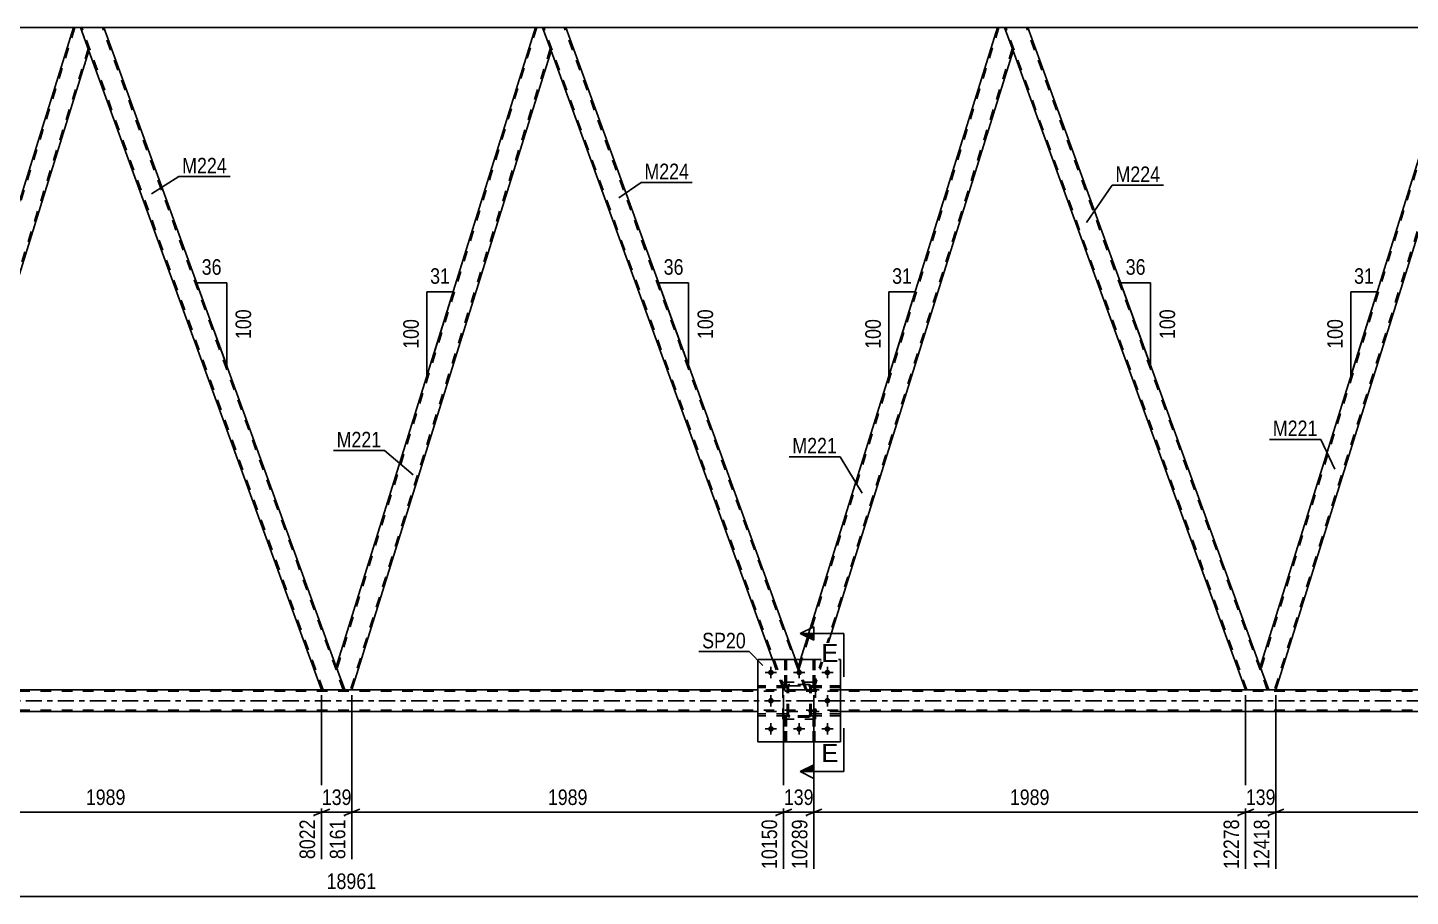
# Model space of a CAD drawing. Header units: millimetres. Extents: x 0 to 841, y 0 to 594.
# Drawn here: x 364.4 to 619.2, y 279.3 to 439.4 of the extents above; entities that cross this region are included whole.
import ezdxf

# ---------------------------------------------------------------- set-up
doc = ezdxf.new("R2010")
doc.units = ezdxf.units.MM
doc.linetypes.add('DXK_LINE_DOT2', pattern=[3.9198, 1.9599, -1.9599])
doc.linetypes.add('DXK_LINE_DOT3', pattern=[5.9187, 2.979, -0.9799, 0.9799, -0.9799])
doc.styles.add('Arial', font='ARIAL.TTF', dxfattribs={"height": 0.2})
doc.styles.add('Arial Narrow', font='ARIALN.TTF', dxfattribs={"height": 0.2})

# ---------------------------------------------------------------- blocks, each defined once
blk = doc.blocks.new('Part-122573939-3274 - 3261')
at = {"color": 7, "linetype": 'DXK_LINE_DOT2'}
for p, q in [((504.27, 312.62), (503.95, 312.62)), ((503.95, 312.62), (503.95, 307.79)), ((503.95, 312.02), (504.27, 312.02)), ((504.27, 307.79), (504.27, 312.62)), ((503.95, 307.79), (504.27, 307.79))]:
    blk.add_line(p, q, dxfattribs=at)
blk = doc.blocks.new('Part-122573939-3340 - 3261')
at = {"color": 7, "linetype": 'DXK_LINE_DOT2'}
for p, q in [((504.39, 317.91), (504.43, 318.09)), ((504.43, 318.09), (504.39, 317.91)), ((504.39, 312.87), (504.39, 317.91)), ((504.63, 317.91), (504.65, 318)), ((504.63, 312.87), (504.63, 317.91)), ((504.65, 318), (504.7, 318.08)), ((504.69, 318.35), (504.87, 318.39)), ((504.87, 318.39), (504.69, 318.35)), ((504.7, 318.08), (504.78, 318.13)), ((504.78, 318.13), (504.87, 318.15)), ((508.31, 318.39), (504.87, 318.39)), ((504.87, 318.15), (508.31, 318.15)), ((508.31, 318.39), (508.5, 318.35)), ((508.5, 318.35), (508.31, 318.39)), ((508.31, 318.15), (508.4, 318.13)), ((508.4, 318.13), (508.48, 318.08)), ((508.48, 318.08), (508.53, 318)), ((508.53, 318), (508.55, 317.91)), ((508.55, 312.87), (508.55, 317.91)), ((508.76, 318.09), (508.79, 317.91)), ((508.79, 317.91), (508.76, 318.09)), ((508.79, 312.87), (508.79, 317.91)), ((504.43, 312.68), (504.39, 312.87)), ((504.39, 312.87), (504.43, 312.68)), ((504.65, 312.78), (504.63, 312.87)), ((504.7, 312.7), (504.65, 312.78)), ((504.87, 312.39), (504.69, 312.43)), ((504.69, 312.43), (504.87, 312.39)), ((504.78, 312.65), (504.7, 312.7)), ((504.87, 312.63), (504.78, 312.65)), ((508.31, 312.63), (504.87, 312.63)), ((508.31, 312.39), (504.87, 312.39)), ((508.4, 312.65), (508.31, 312.63)), ((508.5, 312.43), (508.31, 312.39)), ((508.31, 312.39), (508.5, 312.43)), ((508.48, 312.7), (508.4, 312.65)), ((508.53, 312.78), (508.48, 312.7)), ((508.55, 312.87), (508.53, 312.78)), ((508.79, 312.87), (508.76, 312.68)), ((508.76, 312.68), (508.79, 312.87))]:
    blk.add_line(p, q, dxfattribs=at)
at = {"color": 7, "linetype": 'DXK_LINE_DOT3'}
blk.add_line((506.59, 315.39), (506.59, 315.39), dxfattribs=at)
at = {"color": 7, "linetype": 'DXK_LINE_DOT2'}
for centre, start, end in [((504.87, 317.91), 112.5, 157.5), ((504.87, 317.91), 112.5, 157.5), ((508.31, 317.91), 22.5, 67.5), ((508.31, 317.91), 22.5, 67.5), ((504.87, 312.87), 202.5, 247.5), ((504.87, 312.87), 202.5, 247.5), ((508.31, 312.87), 292.5, 337.5), ((508.31, 312.87), 292.5, 337.5)]:
    blk.add_arc(centre, 0.48, start, end, dxfattribs=at)
blk = doc.blocks.new('Part-122573939-3406 - 3261')
at = {"color": 7, "linetype": 'DXK_LINE_DOT2'}
for p, q in [((503.95, 318.14), (503.95, 322.99)), ((503.95, 322.99), (504.27, 322.99)), ((504.27, 322.99), (504.27, 318.14)), ((503.95, 318.74), (504.27, 318.74)), ((504.27, 318.14), (503.95, 318.14))]:
    blk.add_line(p, q, dxfattribs=at)
blk = doc.blocks.new('Part-122573939-3285 - 3261')
at = {"color": 7, "linetype": 'DXK_LINE_DOT2'}
for p, q in [((509.15, 322.99), (509.15, 318.14)), ((509.47, 322.99), (509.15, 322.99)), ((509.47, 318.14), (509.47, 322.99)), ((509.15, 318.74), (509.47, 318.74)), ((509.15, 318.14), (509.47, 318.14))]:
    blk.add_line(p, q, dxfattribs=at)
blk = doc.blocks.new('Part-122573939-3288 - 3261')
at = {"color": 7, "linetype": 'DXK_LINE_DOT2'}
for p, q in [((508.79, 317.83), (508.79, 318.15)), ((508.79, 318.15), (514.19, 318.15)), ((514.19, 317.83), (508.79, 317.83)), ((509.39, 317.83), (509.39, 318.15)), ((514.19, 318.15), (514.19, 317.83))]:
    blk.add_line(p, q, dxfattribs=at)
blk = doc.blocks.new('Part-122573939-3346 - 3261')
at = {"color": 7, "linetype": 'DXK_LINE_DOT2'}
for p, q in [((503.95, 307.79), (503.95, 312.62)), ((503.95, 312.62), (504.27, 312.62)), ((503.95, 312.02), (504.27, 312.02)), ((504.27, 312.62), (504.27, 307.79)), ((504.27, 307.79), (503.95, 307.79))]:
    blk.add_line(p, q, dxfattribs=at)
blk = doc.blocks.new('Part-122573939-3289 - 3261')
at = {"color": 7, "linetype": 'DXK_LINE_DOT2'}
for p, q in [((509.59, 318.79), (503.59, 318.79)), ((503.59, 311.99), (503.59, 318.79)), ((509.59, 311.99), (509.59, 318.79)), ((509.59, 311.99), (503.59, 311.99))]:
    blk.add_line(p, q, dxfattribs=at)
blk = doc.blocks.new('Part-122573939-3375 - 3261')
at = {"color": 7, "linetype": 'DXK_LINE_DOT2'}
for p, q in [((509.15, 307.79), (509.15, 312.62)), ((509.15, 312.62), (509.47, 312.62)), ((509.15, 312.02), (509.47, 312.02)), ((509.47, 312.62), (509.47, 307.79)), ((509.47, 307.79), (509.15, 307.79))]:
    blk.add_line(p, q, dxfattribs=at)
blk = doc.blocks.new('Part-122573939-3296 - 3261')
at = {"color": 7, "linetype": 'DXK_LINE_DOT2'}
for p, q in [((504.39, 318.15), (498.99, 318.15)), ((498.99, 317.83), (498.99, 318.15)), ((504.39, 317.83), (498.99, 317.83)), ((503.79, 317.83), (503.79, 318.15)), ((504.39, 318.15), (504.39, 317.83))]:
    blk.add_line(p, q, dxfattribs=at)
blk = doc.blocks.new('Part-122573939-3297 - 3261')
at = {"color": 7, "linetype": 'DXK_LINE_DOT2'}
for p, q in [((508.79, 312.63), (508.79, 312.95)), ((508.79, 312.95), (514.19, 312.95)), ((514.19, 312.63), (508.79, 312.63)), ((509.39, 312.63), (509.39, 312.95)), ((514.19, 312.95), (514.19, 312.63))]:
    blk.add_line(p, q, dxfattribs=at)
blk = doc.blocks.new('Part-122573939-3354 - 3261')
at = {"color": 7, "linetype": 'DXK_LINE_DOT2'}
for p, q in [((503.95, 322.99), (503.95, 318.14)), ((504.27, 322.99), (503.95, 322.99)), ((504.27, 318.14), (504.27, 322.99)), ((503.95, 318.74), (504.27, 318.74)), ((503.95, 318.14), (504.27, 318.14))]:
    blk.add_line(p, q, dxfattribs=at)
blk = doc.blocks.new('Part-122573939-3298 - 3261')
at = {"color": 7, "linetype": 'DXK_LINE_DOT2'}
for p, q in [((504.39, 317.91), (504.43, 318.09)), ((504.43, 318.09), (504.39, 317.91)), ((504.39, 312.87), (504.39, 317.91)), ((504.63, 317.91), (504.65, 318)), ((504.63, 312.87), (504.63, 317.91)), ((504.65, 318), (504.7, 318.08)), ((504.69, 318.35), (504.87, 318.39)), ((504.87, 318.39), (504.69, 318.35)), ((504.7, 318.08), (504.78, 318.13)), ((504.78, 318.13), (504.87, 318.15)), ((508.31, 318.39), (504.87, 318.39)), ((504.87, 318.15), (508.31, 318.15)), ((508.31, 318.39), (508.5, 318.35)), ((508.5, 318.35), (508.31, 318.39)), ((508.31, 318.15), (508.4, 318.13)), ((508.4, 318.13), (508.48, 318.08)), ((508.48, 318.08), (508.53, 318)), ((508.53, 318), (508.55, 317.91)), ((508.55, 312.87), (508.55, 317.91)), ((508.76, 318.09), (508.79, 317.91)), ((508.79, 317.91), (508.76, 318.09)), ((508.79, 312.87), (508.79, 317.91)), ((504.43, 312.69), (504.39, 312.87)), ((504.39, 312.87), (504.43, 312.69)), ((504.65, 312.78), (504.63, 312.87)), ((504.7, 312.7), (504.65, 312.78)), ((504.87, 312.39), (504.69, 312.43)), ((504.69, 312.43), (504.87, 312.39)), ((504.78, 312.65), (504.7, 312.7)), ((504.87, 312.63), (504.78, 312.65)), ((508.31, 312.63), (504.87, 312.63)), ((508.31, 312.39), (504.87, 312.39)), ((508.4, 312.65), (508.31, 312.63)), ((508.5, 312.43), (508.31, 312.39)), ((508.31, 312.39), (508.5, 312.43)), ((508.48, 312.7), (508.4, 312.65)), ((508.53, 312.78), (508.48, 312.7)), ((508.55, 312.87), (508.53, 312.78)), ((508.79, 312.87), (508.76, 312.69)), ((508.76, 312.69), (508.79, 312.87))]:
    blk.add_line(p, q, dxfattribs=at)
at = {"color": 7, "linetype": 'DXK_LINE_DOT3'}
blk.add_line((506.59, 315.39), (506.59, 315.39), dxfattribs=at)
at = {"color": 7, "linetype": 'DXK_LINE_DOT2'}
for centre, start, end in [((504.87, 317.91), 112.5, 157.5), ((504.87, 317.91), 112.5, 157.5), ((508.31, 317.91), 22.5, 67.5), ((508.31, 317.91), 22.5, 67.5), ((504.87, 312.87), 202.5, 247.5), ((504.87, 312.87), 202.5, 247.5), ((508.31, 312.87), 292.5, 337.5), ((508.31, 312.87), 292.5, 337.5)]:
    blk.add_arc(centre, 0.48, start, end, dxfattribs=at)
blk = doc.blocks.new('Part-122573939-3426 - 3261')
at = {"color": 2, "linetype": 'Continuous'}
for p, q in [((548.71, 439.39), (544.45, 439.39)), ((591.57, 321.64), (548.71, 439.39)), ((588.86, 317.39), (546, 435.14)), ((592.8, 317.39), (588.86, 317.39)), ((593.08, 317.39), (592.8, 317.39)), ((593.08, 317.39), (593.11, 317.39))]:
    blk.add_line(p, q, dxfattribs=at)
at = {"color": 7, "linetype": 'DXK_LINE_DOT2'}
for p, q in [((546, 435.14), (544.45, 439.39)), ((589.11, 317.39), (544.71, 439.39)), ((592.86, 317.39), (548.46, 439.39)), ((593.11, 317.39), (591.57, 321.64)), ((592.8, 317.39), (592.97, 317.39)), ((593.11, 317.39), (593.11, 317.39))]:
    blk.add_line(p, q, dxfattribs=at)
blk = doc.blocks.new('Part-122573939-3305 - 3261')
at = {"color": 7, "linetype": 'DXK_LINE_DOT2'}
for p, q in [((509.47, 312.62), (509.15, 312.62)), ((509.15, 312.62), (509.15, 307.79)), ((509.15, 312.02), (509.47, 312.02)), ((509.47, 307.79), (509.47, 312.62)), ((509.15, 307.79), (509.47, 307.79))]:
    blk.add_line(p, q, dxfattribs=at)
blk = doc.blocks.new('Bolt-122573939-3309 - 3261')
at = {"linetype": 'Continuous'}
for points in [[(501.91, 320.59, -1), (500.87, 320.59, -1)], [(507.11, 320.59, -1), (506.07, 320.59, -1)], [(512.31, 320.59, -1), (511.27, 320.59, -1)], [(501.91, 315.39, -1), (500.87, 315.39, -1)], [(512.31, 315.39, -1), (511.27, 315.39, -1)], [(501.91, 310.19, -1), (500.87, 310.19, -1)], [(507.11, 310.19, -1), (506.07, 310.19, -1)], [(512.31, 310.19, -1), (511.27, 310.19, -1)]]:
    blk.add_hatch(color=1, dxfattribs=at).paths.add_polyline_path(points)
at = {"color": 1, "linetype": 'Continuous'}
for p, q in [((501.39, 321.63), (501.39, 319.55)), ((506.59, 321.63), (506.59, 319.55)), ((511.79, 321.63), (511.79, 319.55)), ((502.43, 320.59), (500.35, 320.59)), ((507.63, 320.59), (505.55, 320.59)), ((512.83, 320.59), (510.75, 320.59)), ((501.39, 316.43), (501.39, 314.35)), ((511.79, 316.43), (511.79, 314.35)), ((502.43, 315.39), (500.35, 315.39)), ((512.83, 315.39), (510.75, 315.39)), ((501.39, 311.23), (501.39, 309.15)), ((506.59, 311.23), (506.59, 309.15)), ((511.79, 311.23), (511.79, 309.15)), ((502.43, 310.19), (500.35, 310.19)), ((507.63, 310.19), (505.55, 310.19)), ((512.83, 310.19), (510.75, 310.19))]:
    blk.add_line(p, q, dxfattribs=at)
blk = doc.blocks.new('Part-122573939-3391 - 3261')
at = {"color": 2, "linetype": 'Continuous'}
for p, q in [((372.87, 439.39), (293.31, 439.39)), ((458, 439.39), (378.44, 439.39)), ((543.14, 439.39), (463.58, 439.39)), ((628.27, 439.39), (548.71, 439.39))]:
    blk.add_line(p, q, dxfattribs=at)
at = {"color": 7, "linetype": 'DXK_LINE_DOT2'}
for p, q in [((378.44, 439.39), (372.87, 439.39)), ((463.58, 439.39), (458, 439.39)), ((548.71, 439.39), (543.14, 439.39))]:
    blk.add_line(p, q, dxfattribs=at)
blk = doc.blocks.new('Part-122573939-3312 - 3261')
at = {"color": 7, "linetype": 'DXK_LINE_DOT2'}
for p, q in [((509.15, 318.14), (509.15, 322.99)), ((509.15, 322.99), (509.47, 322.99)), ((509.47, 322.99), (509.47, 318.14)), ((509.15, 318.74), (509.47, 318.74)), ((509.47, 318.14), (509.15, 318.14))]:
    blk.add_line(p, q, dxfattribs=at)
blk = doc.blocks.new('Part-122573939-3446 - 3261')
at = {"color": 7, "linetype": 'DXK_LINE_DOT2'}
for p, q in [((514.19, 318.15), (508.79, 318.15)), ((508.79, 318.15), (508.79, 317.83)), ((508.79, 317.83), (514.19, 317.83)), ((509.39, 317.83), (509.39, 318.15)), ((514.19, 317.83), (514.19, 318.15))]:
    blk.add_line(p, q, dxfattribs=at)
blk = doc.blocks.new('Part-122573939-3339 - 3261')
at = {"color": 7, "linetype": 'DXK_LINE_DOT2'}
for p, q in [((509.59, 318.79), (503.59, 318.79)), ((503.59, 311.99), (503.59, 318.79)), ((509.59, 311.99), (509.59, 318.79)), ((509.59, 311.99), (503.59, 311.99))]:
    blk.add_line(p, q, dxfattribs=at)
blk = doc.blocks.new('Bolt-122573939-3350 - 3261')
at = {"color": 1, "linetype": 'Continuous'}
for p, q in [((501.39, 321.63), (501.39, 320.94)), ((506.59, 321.63), (506.59, 320.94)), ((511.79, 321.63), (511.79, 320.94)), ((500.35, 320.59), (501.05, 320.59)), ((501.39, 319.55), (501.39, 320.24)), ((502.43, 320.59), (501.74, 320.59)), ((505.55, 320.59), (506.25, 320.59)), ((506.59, 319.55), (506.59, 320.24)), ((507.63, 320.59), (506.94, 320.59)), ((510.75, 320.59), (511.45, 320.59)), ((511.79, 319.55), (511.79, 320.24)), ((512.83, 320.59), (512.14, 320.59)), ((501.39, 316.43), (501.39, 315.74)), ((511.79, 316.43), (511.79, 315.74)), ((500.35, 315.39), (501.05, 315.39)), ((501.39, 314.35), (501.39, 315.04)), ((502.43, 315.39), (501.74, 315.39)), ((510.75, 315.39), (511.45, 315.39)), ((511.79, 314.35), (511.79, 315.04)), ((512.83, 315.39), (512.14, 315.39)), ((501.39, 311.23), (501.39, 310.54)), ((506.59, 311.23), (506.59, 310.54)), ((511.79, 311.23), (511.79, 310.54)), ((500.35, 310.19), (501.05, 310.19)), ((501.39, 309.15), (501.39, 309.84)), ((502.43, 310.19), (501.74, 310.19)), ((505.55, 310.19), (506.25, 310.19)), ((506.59, 309.15), (506.59, 309.84)), ((507.63, 310.19), (506.94, 310.19)), ((510.75, 310.19), (511.45, 310.19)), ((511.79, 309.15), (511.79, 309.84)), ((512.83, 310.19), (512.14, 310.19))]:
    blk.add_line(p, q, dxfattribs=at)
blk = doc.blocks.new('Part-122573939-3355 - 3261')
at = {"color": 7, "linetype": 'DXK_LINE_DOT2'}
for p, q in [((504.39, 312.95), (498.99, 312.95)), ((498.99, 312.63), (498.99, 312.95)), ((504.39, 312.63), (498.99, 312.63)), ((503.79, 312.63), (503.79, 312.95)), ((504.39, 312.95), (504.39, 312.63))]:
    blk.add_line(p, q, dxfattribs=at)
blk = doc.blocks.new('Part-122573939-3411 - 3261')
at = {"color": 2, "linetype": 'Continuous'}
for p, q in [((514.19, 322.99), (498.99, 322.99)), ((498.99, 322.99), (498.99, 307.79)), ((514.19, 322.99), (514.19, 307.79)), ((514.19, 307.79), (498.99, 307.79))]:
    blk.add_line(p, q, dxfattribs=at)
blk = doc.blocks.new('Part-122573939-3416 - 3261')
at = {"color": 7, "linetype": 'DXK_LINE_DOT2'}
for p, q in [((780.32, 317.15), (97.72, 317.15)), ((424.16, 317.39), (418.59, 317.39)), ((514.19, 317.39), (498.99, 317.39)), ((594.43, 317.39), (588.86, 317.39)), ((780.32, 313.63), (97.72, 313.63)), ((514.19, 313.39), (498.99, 313.39))]:
    blk.add_line(p, q, dxfattribs=at)
at = {"color": 2, "linetype": 'Continuous'}
for p, q in [((418.59, 317.39), (339.03, 317.39)), ((498.99, 317.39), (424.16, 317.39)), ((588.86, 317.39), (514.19, 317.39)), ((669.26, 317.39), (594.43, 317.39)), ((498.99, 313.39), (258.79, 313.39)), ((669.26, 313.39), (514.19, 313.39))]:
    blk.add_line(p, q, dxfattribs=at)
at = {"color": 7, "linetype": 'DXK_LINE_DOT3'}
blk.add_line((97.72, 315.39), (780.32, 315.39), dxfattribs=at)
blk = doc.blocks.new('Part-122573939-3431 - 3261')
at = {"color": 7, "linetype": 'DXK_LINE_DOT2'}
for p, q in [((543.39, 439.39), (506.57, 321.27)), ((545.87, 435.51), (509.05, 317.39)), ((506.85, 322.99), (506.43, 321.64)), ((507.98, 317.39), (506.43, 321.64)), ((511.04, 322.99), (509.3, 317.39)), ((509.3, 317.39), (507.98, 317.39))]:
    blk.add_line(p, q, dxfattribs=at)
at = {"color": 2, "linetype": 'Continuous'}
for p, q in [((543.14, 439.39), (506.85, 322.99)), ((544.45, 439.39), (543.14, 439.39)), ((546, 435.14), (544.45, 439.39)), ((546, 435.14), (511.04, 322.99))]:
    blk.add_line(p, q, dxfattribs=at)
blk = doc.blocks.new('Part-122573939-3440 - 3261')
at = {"color": 7, "linetype": 'DXK_LINE_DOT2'}
for p, q in [((504.39, 318.15), (498.99, 318.15)), ((498.99, 318.15), (498.99, 317.83)), ((504.39, 317.83), (498.99, 317.83)), ((503.79, 317.83), (503.79, 318.15)), ((504.39, 317.83), (504.39, 318.15))]:
    blk.add_line(p, q, dxfattribs=at)
blk = doc.blocks.new('Part-122573939-3443 - 3261')
at = {"color": 7, "linetype": 'DXK_LINE_DOT2'}
for p, q in [((514.19, 312.95), (508.79, 312.95)), ((508.79, 312.95), (508.79, 312.63)), ((508.79, 312.63), (514.19, 312.63)), ((509.39, 312.63), (509.39, 312.95)), ((514.19, 312.63), (514.19, 312.95))]:
    blk.add_line(p, q, dxfattribs=at)
blk = doc.blocks.new('Part-122573939-3478 - 3261')
at = {"color": 7, "linetype": 'DXK_LINE_DOT2'}
for p, q in [((498.99, 322.99), (514.19, 322.99)), ((498.99, 322.99), (498.99, 307.79)), ((514.19, 322.99), (514.19, 307.79)), ((498.99, 307.79), (514.19, 307.79))]:
    blk.add_line(p, q, dxfattribs=at)
blk = doc.blocks.new('Part-122573939-3490 - 3261')
at = {"color": 7, "linetype": 'DXK_LINE_DOT2'}
for p, q in [((504.39, 312.95), (498.99, 312.95)), ((498.99, 312.95), (498.99, 312.63)), ((504.39, 312.63), (498.99, 312.63)), ((503.79, 312.63), (503.79, 312.95)), ((504.39, 312.63), (504.39, 312.95))]:
    blk.add_line(p, q, dxfattribs=at)
blk = doc.blocks.new('Part-122573939-3522 - 3261')
at = {"color": 2, "linetype": 'Continuous'}
for p, q in [((458, 439.39), (421.3, 321.64)), ((459.32, 439.39), (458, 439.39)), ((460.87, 435.14), (459.32, 439.39)), ((460.87, 435.14), (424.16, 317.39)), ((422.85, 317.39), (421.3, 321.64)), ((422.85, 317.39), (424.16, 317.39))]:
    blk.add_line(p, q, dxfattribs=at)
at = {"color": 7, "linetype": 'DXK_LINE_DOT2'}
for p, q in [((458.25, 439.39), (421.43, 321.27)), ((460.73, 435.51), (423.91, 317.39)), ((423.89, 317.39), (423.85, 317.39)), ((423.85, 317.39), (423.89, 317.39)), ((423.89, 317.39), (423.91, 317.39)), ((423.91, 317.39), (423.89, 317.39))]:
    blk.add_line(p, q, dxfattribs=at)
blk = doc.blocks.new('Part-122573939-3527 - 3261')
at = {"color": 2, "linetype": 'Continuous'}
for p, q in [((463.58, 439.39), (459.32, 439.39)), ((505.94, 322.99), (463.58, 439.39)), ((501.69, 322.99), (460.87, 435.14))]:
    blk.add_line(p, q, dxfattribs=at)
at = {"color": 7, "linetype": 'DXK_LINE_DOT2'}
for p, q in [((459.32, 439.39), (460.87, 435.14)), ((503.98, 317.39), (459.58, 439.39)), ((507.73, 317.39), (463.32, 439.39)), ((503.72, 317.39), (501.69, 322.99)), ((507.98, 317.39), (505.94, 322.99)), ((507.98, 317.39), (503.72, 317.39))]:
    blk.add_line(p, q, dxfattribs=at)
blk = doc.blocks.new('Part-122573939-3532 - 3261')
at = {"color": 2, "linetype": 'Continuous'}
for p, q in [((628.27, 439.39), (591.57, 321.64)), ((629.59, 439.39), (628.27, 439.39)), ((631.14, 435.14), (629.59, 439.39)), ((631.14, 435.14), (594.43, 317.39)), ((593.11, 317.39), (591.57, 321.64)), ((593.11, 317.39), (594.43, 317.39))]:
    blk.add_line(p, q, dxfattribs=at)
at = {"color": 7, "linetype": 'DXK_LINE_DOT2'}
for p, q in [((628.52, 439.39), (591.7, 321.27)), ((631, 435.51), (594.18, 317.39)), ((594.12, 317.39), (594.16, 317.39)), ((594.16, 317.39), (594.12, 317.39)), ((594.18, 317.39), (594.16, 317.39)), ((594.16, 317.39), (594.18, 317.39))]:
    blk.add_line(p, q, dxfattribs=at)
blk = doc.blocks.new('Part-122573939-3606 - 3261')
at = {"color": 2, "linetype": 'Continuous'}
for p, q in [((378.44, 439.39), (374.19, 439.39)), ((421.3, 321.64), (378.44, 439.39)), ((418.59, 317.39), (375.73, 435.14)), ((422.53, 317.39), (418.59, 317.39)), ((422.81, 317.39), (422.53, 317.39)), ((422.81, 317.39), (422.85, 317.39))]:
    blk.add_line(p, q, dxfattribs=at)
at = {"color": 7, "linetype": 'DXK_LINE_DOT2'}
for p, q in [((374.19, 439.39), (375.73, 435.14)), ((418.85, 317.39), (374.44, 439.39)), ((422.59, 317.39), (378.19, 439.39)), ((422.85, 317.39), (421.3, 321.64)), ((422.53, 317.39), (422.7, 317.39))]:
    blk.add_line(p, q, dxfattribs=at)
blk = doc.blocks.new('Part-122573939-3691 - 3261')
at = {"color": 2, "linetype": 'Continuous'}
for p, q in [((372.87, 439.39), (336.17, 321.64)), ((374.19, 439.39), (372.87, 439.39)), ((375.73, 435.14), (374.19, 439.39)), ((375.73, 435.14), (339.03, 317.39)), ((337.71, 317.39), (336.17, 321.64)), ((337.71, 317.39), (339.03, 317.39))]:
    blk.add_line(p, q, dxfattribs=at)
at = {"color": 7, "linetype": 'DXK_LINE_DOT2'}
for p, q in [((373.12, 439.39), (336.3, 321.27)), ((375.6, 435.51), (338.78, 317.39)), ((338.76, 317.39), (338.72, 317.39)), ((338.72, 317.39), (338.76, 317.39)), ((338.76, 317.39), (338.78, 317.39)), ((338.78, 317.39), (338.76, 317.39))]:
    blk.add_line(p, q, dxfattribs=at)
blk = doc.blocks.new('AngleDimension-122573939-10602 - 3261')
at = {"color": 7, "linetype": 'Continuous'}
for p, q in [((401.1, 392.37), (395.56, 392.37)), ((401.1, 377.15), (395.56, 392.37)), ((401.1, 377.15), (401.1, 392.37)), ((401.38, 376.37), (401.1, 377.15))]:
    blk.add_line(p, q, dxfattribs=at)
at = {"color": 0}
for points in [[(400.75, 393.27), (400.75, 397.47), (395.9, 397.47), (395.9, 393.27)], [(406.2, 388.1), (402, 388.1), (402, 381.42), (406.2, 381.42)]]:
    blk.add_wipeout(points, dxfattribs=at)
at = {"color": 3, "style": 'Arial Narrow'}
blk.add_text('36', height=2.863, dxfattribs=at).set_placement((396.5, 393.87))
blk.add_text('100', height=2.863, rotation=90.0002, dxfattribs=at).set_placement((405.6, 382.02))
blk = doc.blocks.new('AngleDimension-122573939-10630 - 3261')
at = {"color": 7, "linetype": 'Continuous'}
for p, q in [((486.23, 392.37), (480.69, 392.37)), ((486.23, 377.15), (480.69, 392.37)), ((486.23, 377.15), (486.23, 392.37)), ((486.51, 376.37), (486.23, 377.15))]:
    blk.add_line(p, q, dxfattribs=at)
at = {"color": 0}
for points in [[(485.89, 393.27), (485.89, 397.47), (481.03, 397.47), (481.03, 393.27)], [(491.33, 388.1), (487.13, 388.1), (487.13, 381.42), (491.33, 381.42)]]:
    blk.add_wipeout(points, dxfattribs=at)
at = {"color": 3, "style": 'Arial Narrow'}
blk.add_text('36', height=2.863, dxfattribs=at).set_placement((481.63, 393.87))
blk.add_text('100', height=2.863, rotation=90.0002, dxfattribs=at).set_placement((490.73, 382.02))
blk = doc.blocks.new('StraightDimension-122573939-4049 - 3261')
at = {"color": 7, "linetype": 'Continuous'}
blk.add_line((51.22, 279.35), (796.94, 279.35), dxfattribs=at)
at = {"color": 0}
blk.add_wipeout([(429.25, 280.1), (429.25, 284.3), (418.91, 284.3), (418.91, 280.1)], dxfattribs=at)
at = {"color": 3, "style": 'Arial Narrow'}
blk.add_text('18961', height=2.863, dxfattribs=at).set_placement((419.51, 280.7))
blk = doc.blocks.new('StraightDimension-122573939-3834 - 3261')
at = {"color": 7, "linetype": 'Continuous'}
for p, q in [((339.03, 316.39), (339.03, 286.21)), ((418.59, 316.39), (418.59, 286.21)), ((340.53, 295.43), (337.53, 294.23)), ((339.03, 294.83), (418.59, 294.83)), ((417.09, 294.23), (420.09, 295.43))]:
    blk.add_line(p, q, dxfattribs=at)
at = {"color": 0}
blk.add_wipeout([(383.07, 295.58), (383.07, 299.78), (374.55, 299.78), (374.55, 295.58)], dxfattribs=at)
at = {"color": 0, "linetype": 'Continuous'}
blk.add_wipeout([(417.99, 294.13), (413.79, 294.13), (413.79, 285.61), (417.99, 285.61)], dxfattribs=at)
at = {"color": 3, "style": 'Arial Narrow'}
blk.add_text('1989', height=2.863, dxfattribs=at).set_placement((375.15, 296.18))
at = {"color": 3, "linetype": 'Continuous', "style": 'Arial Narrow'}
blk.add_text('8022', height=2.863, rotation=90.0002, dxfattribs=at).set_placement((417.39, 286.21))
blk = doc.blocks.new('StraightDimension-122573939-3853 - 3261')
at = {"color": 7, "linetype": 'Continuous'}
for p, q in [((418.59, 316.39), (418.59, 286.21)), ((424.16, 316.39), (424.16, 286.21)), ((417.09, 294.23), (420.09, 295.43)), ((418.59, 294.83), (424.16, 294.83)), ((425.66, 295.43), (422.66, 294.23))]:
    blk.add_line(p, q, dxfattribs=at)
at = {"color": 0}
blk.add_wipeout([(424.72, 295.58), (424.72, 299.78), (418.03, 299.78), (418.03, 295.58)], dxfattribs=at)
at = {"color": 0, "linetype": 'Continuous'}
blk.add_wipeout([(423.56, 294.13), (419.36, 294.13), (419.36, 285.61), (423.56, 285.61)], dxfattribs=at)
at = {"color": 3, "style": 'Arial Narrow'}
blk.add_text('139', height=2.863, dxfattribs=at).set_placement((418.63, 296.18))
at = {"color": 3, "linetype": 'Continuous', "style": 'Arial Narrow'}
blk.add_text('8161', height=2.863, rotation=90.0002, dxfattribs=at).set_placement((422.96, 286.21))
blk = doc.blocks.new('StraightDimension-122573939-3872 - 3261')
at = {"color": 7, "linetype": 'Continuous'}
for p, q in [((424.16, 316.39), (424.16, 286.21)), ((503.72, 316.39), (503.72, 284.39)), ((425.66, 295.43), (422.66, 294.23)), ((424.16, 294.83), (503.72, 294.83)), ((502.22, 294.23), (505.22, 295.43))]:
    blk.add_line(p, q, dxfattribs=at)
at = {"color": 0}
blk.add_wipeout([(468.2, 295.58), (468.2, 299.78), (459.69, 299.78), (459.69, 295.58)], dxfattribs=at)
at = {"color": 0, "linetype": 'Continuous'}
blk.add_wipeout([(503.12, 294.13), (498.92, 294.13), (498.92, 283.79), (503.12, 283.79)], dxfattribs=at)
at = {"color": 3, "style": 'Arial Narrow'}
blk.add_text('1989', height=2.863, dxfattribs=at).set_placement((460.29, 296.18))
at = {"color": 3, "linetype": 'Continuous', "style": 'Arial Narrow'}
blk.add_text('10150', height=2.863, rotation=90.0002, dxfattribs=at).set_placement((502.52, 284.39))
blk = doc.blocks.new('StraightDimension-122573939-3891 - 3261')
at = {"color": 7, "linetype": 'Continuous'}
for p, q in [((503.72, 316.39), (503.72, 284.39)), ((509.3, 316.39), (509.3, 284.39)), ((502.22, 294.23), (505.22, 295.43)), ((503.72, 294.83), (509.3, 294.83)), ((510.8, 295.43), (507.8, 294.23))]:
    blk.add_line(p, q, dxfattribs=at)
at = {"color": 0}
blk.add_wipeout([(509.85, 295.58), (509.85, 299.78), (503.17, 299.78), (503.17, 295.58)], dxfattribs=at)
at = {"color": 0, "linetype": 'Continuous'}
blk.add_wipeout([(508.7, 294.13), (504.5, 294.13), (504.5, 283.79), (508.7, 283.79)], dxfattribs=at)
at = {"color": 3, "style": 'Arial Narrow'}
blk.add_text('139', height=2.863, dxfattribs=at).set_placement((503.77, 296.18))
at = {"color": 3, "linetype": 'Continuous', "style": 'Arial Narrow'}
blk.add_text('10289', height=2.863, rotation=90.0002, dxfattribs=at).set_placement((508.1, 284.39))
blk = doc.blocks.new('StraightDimension-122573939-3910 - 3261')
at = {"color": 7, "linetype": 'Continuous'}
for p, q in [((509.3, 316.39), (509.3, 284.39)), ((588.86, 316.39), (588.86, 284.39)), ((510.8, 295.43), (507.8, 294.23)), ((509.3, 294.83), (588.86, 294.83)), ((587.36, 294.23), (590.36, 295.43))]:
    blk.add_line(p, q, dxfattribs=at)
at = {"color": 0}
blk.add_wipeout([(553.33, 295.58), (553.33, 299.78), (544.82, 299.78), (544.82, 295.58)], dxfattribs=at)
at = {"color": 0, "linetype": 'Continuous'}
blk.add_wipeout([(588.26, 294.13), (584.06, 294.13), (584.06, 283.79), (588.26, 283.79)], dxfattribs=at)
at = {"color": 3, "style": 'Arial Narrow'}
blk.add_text('1989', height=2.863, dxfattribs=at).set_placement((545.42, 296.18))
at = {"color": 3, "linetype": 'Continuous', "style": 'Arial Narrow'}
blk.add_text('12278', height=2.863, rotation=90.0002, dxfattribs=at).set_placement((587.66, 284.39))
blk = doc.blocks.new('StraightDimension-122573939-3929 - 3261')
at = {"color": 7, "linetype": 'Continuous'}
for p, q in [((588.86, 316.39), (588.86, 284.39)), ((594.43, 316.39), (594.43, 284.39)), ((587.36, 294.23), (590.36, 295.43)), ((588.86, 294.83), (594.43, 294.83)), ((595.93, 295.43), (592.93, 294.23))]:
    blk.add_line(p, q, dxfattribs=at)
at = {"color": 0}
blk.add_wipeout([(594.99, 295.58), (594.99, 299.78), (588.3, 299.78), (588.3, 295.58)], dxfattribs=at)
at = {"color": 0, "linetype": 'Continuous'}
blk.add_wipeout([(593.83, 294.13), (589.63, 294.13), (589.63, 283.79), (593.83, 283.79)], dxfattribs=at)
at = {"color": 3, "style": 'Arial Narrow'}
blk.add_text('139', height=2.863, dxfattribs=at).set_placement((588.9, 296.18))
at = {"color": 3, "linetype": 'Continuous', "style": 'Arial Narrow'}
blk.add_text('12418', height=2.863, rotation=90.0002, dxfattribs=at).set_placement((593.23, 284.39))
blk = doc.blocks.new('StraightDimension-122573939-3948 - 3261')
at = {"color": 7, "linetype": 'Continuous'}
for p, q in [((594.43, 316.39), (594.43, 284.39)), ((673.99, 316.39), (673.99, 284.39)), ((595.93, 295.43), (592.93, 294.23)), ((594.43, 294.83), (673.99, 294.83)), ((672.49, 294.23), (675.49, 295.43))]:
    blk.add_line(p, q, dxfattribs=at)
at = {"color": 0}
blk.add_wipeout([(638.47, 295.58), (638.47, 299.78), (629.96, 299.78), (629.96, 295.58)], dxfattribs=at)
at = {"color": 0, "linetype": 'Continuous'}
blk.add_wipeout([(673.39, 294.13), (669.19, 294.13), (669.19, 283.79), (673.39, 283.79)], dxfattribs=at)
at = {"color": 3, "style": 'Arial Narrow'}
blk.add_text('1989', height=2.863, dxfattribs=at).set_placement((630.56, 296.18))
at = {"color": 3, "linetype": 'Continuous', "style": 'Arial Narrow'}
blk.add_text('14407', height=2.863, rotation=90.0002, dxfattribs=at).set_placement((672.79, 284.39))
blk = doc.blocks.new('AngleDimension-122573939-10656 - 3261')
at = {"color": 7, "linetype": 'Continuous'}
for p, q in [((608.27, 390.7), (613.09, 390.7)), ((608.27, 375.23), (613.09, 390.7)), ((608.27, 375.23), (608.27, 390.7)), ((609.21, 378.23), (613.09, 390.7))]:
    blk.add_line(p, q, dxfattribs=at)
at = {"color": 0}
for points in [[(613.11, 391.6), (613.11, 395.8), (608.25, 395.8), (608.25, 391.6)], [(607.37, 386.31), (603.17, 386.31), (603.17, 379.62), (607.37, 379.62)]]:
    blk.add_wipeout(points, dxfattribs=at)
at = {"color": 3, "style": 'Arial Narrow'}
blk.add_text('31', height=2.863, dxfattribs=at).set_placement((608.85, 392.2))
blk.add_text('100', height=2.863, rotation=90.0002, dxfattribs=at).set_placement((606.77, 380.22))
blk = doc.blocks.new('AngleDimension-122573939-10600 - 3261')
at = {"color": 7, "linetype": 'Continuous'}
for p, q in [((438, 390.7), (442.82, 390.7)), ((438, 375.23), (442.82, 390.7)), ((438, 375.23), (438, 390.7)), ((438.94, 378.23), (442.82, 390.7))]:
    blk.add_line(p, q, dxfattribs=at)
at = {"color": 0}
for points in [[(442.84, 391.6), (442.84, 395.8), (437.99, 395.8), (437.99, 391.6)], [(437.1, 386.31), (432.9, 386.31), (432.9, 379.62), (437.1, 379.62)]]:
    blk.add_wipeout(points, dxfattribs=at)
at = {"color": 3, "style": 'Arial Narrow'}
blk.add_text('31', height=2.863, dxfattribs=at).set_placement((438.59, 392.2))
blk.add_text('100', height=2.863, rotation=90.0002, dxfattribs=at).set_placement((436.5, 380.22))
blk = doc.blocks.new('AngleDimension-122573939-10628 - 3261')
at = {"color": 7, "linetype": 'Continuous'}
for p, q in [((523.14, 390.7), (527.96, 390.7)), ((523.14, 375.23), (527.96, 390.7)), ((523.14, 375.23), (523.14, 390.7)), ((524.07, 378.23), (527.96, 390.7))]:
    blk.add_line(p, q, dxfattribs=at)
at = {"color": 0}
for points in [[(527.98, 391.6), (527.98, 395.8), (523.12, 395.8), (523.12, 391.6)], [(522.24, 386.31), (518.04, 386.31), (518.04, 379.62), (522.24, 379.62)]]:
    blk.add_wipeout(points, dxfattribs=at)
at = {"color": 3, "style": 'Arial Narrow'}
blk.add_text('31', height=2.863, dxfattribs=at).set_placement((523.72, 392.2))
blk.add_text('100', height=2.863, rotation=90.0002, dxfattribs=at).set_placement((521.64, 380.22))
blk = doc.blocks.new('AngleDimension-122573939-10658 - 3261')
at = {"color": 7, "linetype": 'Continuous'}
for p, q in [((571.36, 392.37), (565.82, 392.37)), ((571.36, 377.15), (565.82, 392.37)), ((571.36, 377.15), (571.36, 392.37)), ((571.65, 376.37), (571.36, 377.15))]:
    blk.add_line(p, q, dxfattribs=at)
at = {"color": 0}
for points in [[(571.02, 393.27), (571.02, 397.47), (566.17, 397.47), (566.17, 393.27)], [(576.46, 388.1), (572.26, 388.1), (572.26, 381.42), (576.46, 381.42)]]:
    blk.add_wipeout(points, dxfattribs=at)
at = {"color": 3, "style": 'Arial Narrow'}
blk.add_text('36', height=2.863, dxfattribs=at).set_placement((566.77, 393.87))
blk.add_text('100', height=2.863, rotation=90.0002, dxfattribs=at).set_placement((575.86, 382.02))
blk = doc.blocks.new('Mark-122573939-3407 - 3261')
at = {"color": 0}
blk.add_wipeout([(496.76, 325.04), (496.76, 328.04), (488.72, 328.04), (488.72, 325.04)], dxfattribs=at)
blk.add_wipeout([(496.76, 325.04), (496.76, 328.04), (488.72, 328.04), (488.72, 325.04)], dxfattribs=at)
at = {"color": 30, "linetype": 'Continuous'}
for p in [(488.12, 324.44), (499.88, 321.87)]:
    blk.add_line(p, (497.36, 324.44), dxfattribs=at)
at = {"color": 3, "style": 'Arial Narrow'}
blk.add_text('SP20', height=2.863, dxfattribs=at).set_placement((488.72, 325.04))
blk = doc.blocks.new('Mark-122573939-3422 - 3261')
at = {"color": 0}
blk.add_wipeout([(573.11, 410.95), (573.11, 413.95), (564.89, 413.95), (564.89, 410.95)], dxfattribs=at)
blk.add_wipeout([(573.11, 410.95), (573.11, 413.95), (564.89, 413.95), (564.89, 410.95)], dxfattribs=at)
at = {"color": 30, "linetype": 'Continuous'}
for p, q in [((559.56, 403.48), (564.29, 410.35)), ((564.29, 410.35), (573.71, 410.35))]:
    blk.add_line(p, q, dxfattribs=at)
at = {"color": 3, "style": 'Arial Narrow'}
blk.add_text('M224', height=2.863, dxfattribs=at).set_placement((564.89, 410.95))
blk = doc.blocks.new('Mark-122573939-3427 - 3261')
at = {"color": 0}
blk.add_wipeout([(513.56, 360.95), (513.56, 363.95), (505.33, 363.95), (505.33, 360.95)], dxfattribs=at)
blk.add_wipeout([(513.56, 360.95), (513.56, 363.95), (505.33, 363.95), (505.33, 360.95)], dxfattribs=at)
at = {"color": 30, "linetype": 'Continuous'}
for p in [(504.73, 360.35), (518.23, 353.64)]:
    blk.add_line(p, (514.16, 360.35), dxfattribs=at)
at = {"color": 3, "style": 'Arial Narrow'}
blk.add_text('M221', height=2.863, dxfattribs=at).set_placement((505.33, 360.95))
blk = doc.blocks.new('Mark-122573939-3518 - 3261')
at = {"color": 0}
blk.add_wipeout([(429.59, 362.06), (429.59, 365.06), (421.36, 365.06), (421.36, 362.06)], dxfattribs=at)
blk.add_wipeout([(429.59, 362.06), (429.59, 365.06), (421.36, 365.06), (421.36, 362.06)], dxfattribs=at)
at = {"color": 30, "linetype": 'Continuous'}
for p in [(420.76, 361.46), (435.44, 357.01)]:
    blk.add_line(p, (430.19, 361.46), dxfattribs=at)
at = {"color": 3, "style": 'Arial Narrow'}
blk.add_text('M221', height=2.863, dxfattribs=at).set_placement((421.36, 362.06))
blk = doc.blocks.new('Mark-122573939-3523 - 3261')
at = {"color": 0}
blk.add_wipeout([(486.3, 411.47), (486.3, 414.47), (478.08, 414.47), (478.08, 411.47)], dxfattribs=at)
blk.add_wipeout([(486.3, 411.47), (486.3, 414.47), (478.08, 414.47), (478.08, 411.47)], dxfattribs=at)
at = {"color": 30, "linetype": 'Continuous'}
for p, q in [((473.35, 408.05), (477.48, 410.87)), ((477.48, 410.87), (486.9, 410.87))]:
    blk.add_line(p, q, dxfattribs=at)
at = {"color": 3, "style": 'Arial Narrow'}
blk.add_text('M224', height=2.863, dxfattribs=at).set_placement((478.08, 411.47))
blk = doc.blocks.new('Mark-122573939-3528 - 3261')
at = {"color": 0}
blk.add_wipeout([(602.1, 364.14), (602.1, 367.14), (593.88, 367.14), (593.88, 364.14)], dxfattribs=at)
blk.add_wipeout([(602.1, 364.14), (602.1, 367.14), (593.88, 367.14), (593.88, 364.14)], dxfattribs=at)
at = {"color": 30, "linetype": 'Continuous'}
for p in [(593.28, 363.54), (605.29, 358.03)]:
    blk.add_line(p, (602.7, 363.54), dxfattribs=at)
at = {"color": 3, "style": 'Arial Narrow'}
blk.add_text('M221', height=2.863, dxfattribs=at).set_placement((593.88, 364.14))
blk = doc.blocks.new('Mark-122573939-3602 - 3261')
at = {"color": 0}
blk.add_wipeout([(401.12, 412.54), (401.12, 415.54), (392.9, 415.54), (392.9, 412.54)], dxfattribs=at)
blk.add_wipeout([(401.12, 412.54), (401.12, 415.54), (392.9, 415.54), (392.9, 412.54)], dxfattribs=at)
at = {"color": 30, "linetype": 'Continuous'}
for p, q in [((387.26, 408.79), (392.3, 411.94)), ((392.3, 411.94), (401.72, 411.94))]:
    blk.add_line(p, q, dxfattribs=at)
at = {"color": 3, "style": 'Arial Narrow'}
blk.add_text('M224', height=2.863, dxfattribs=at).set_placement((392.9, 412.54))
blk = doc.blocks.new('SectionMark-122573939-4872 - 3261')
at = {"linetype": 'Continuous'}
for points in [[(509.3, 327.77), (509.3, 326.52), (506.8, 327.77)], [(509.3, 303.57), (509.3, 302.32), (506.8, 302.32)]]:
    blk.add_hatch(color=6, dxfattribs=at).paths.add_polyline_path(points)
at = {"color": 6, "linetype": 'Continuous'}
for p, q in [((506.8, 327.77), (509.3, 329.02)), ((509.3, 326.52), (509.3, 329.02)), ((514.8, 327.77), (506.8, 327.77)), ((506.8, 327.77), (509.3, 326.52)), ((506.8, 302.32), (509.3, 303.57)), ((509.3, 303.57), (509.3, 301.07)), ((514.8, 302.32), (506.8, 302.32)), ((509.3, 301.07), (506.8, 302.32))]:
    blk.add_line(p, q, dxfattribs=at)
at = {"color": 0, "linetype": 'Continuous'}
for points in [[(513.8, 322.52), (513.8, 326.02), (510.69, 326.02), (510.69, 322.52)], [(513.8, 304.07), (513.8, 307.57), (510.69, 307.57), (510.69, 304.07)]]:
    blk.add_wipeout(points, dxfattribs=at)
at = {"color": 6, "linetype": 'Continuous'}
for p, q in [((514.8, 327.77), (514.8, 319.77)), ((514.8, 302.32), (514.8, 310.32))]:
    blk.add_line(p, q, dxfattribs=at)
at = {"color": 3, "linetype": 'Continuous', "style": 'Arial'}
for p in [(510.69, 322.52), (510.69, 304.07)]:
    blk.add_text('E', height=3.34, dxfattribs=at).set_placement(p)

msp = doc.modelspace()

# ---------------------------------------------------------------- block references
for name in ['Part-122573939-3391 - 3261', 'Part-122573939-3691 - 3261', 'Part-122573939-3606 - 3261', 'Part-122573939-3522 - 3261', 'Part-122573939-3527 - 3261', 'Part-122573939-3431 - 3261', 'Part-122573939-3426 - 3261', 'Part-122573939-3532 - 3261', 'Part-122573939-3411 - 3261', 'Part-122573939-3478 - 3261', 'Bolt-122573939-3309 - 3261', 'Bolt-122573939-3350 - 3261', 'Part-122573939-3406 - 3261', 'Part-122573939-3354 - 3261', 'Part-122573939-3285 - 3261', 'Part-122573939-3312 - 3261', 'Part-122573939-3289 - 3261', 'Part-122573939-3339 - 3261', 'Part-122573939-3416 - 3261', 'Part-122573939-3296 - 3261', 'Part-122573939-3440 - 3261', 'Part-122573939-3340 - 3261', 'Part-122573939-3298 - 3261', 'Part-122573939-3288 - 3261', 'Part-122573939-3446 - 3261', 'Part-122573939-3355 - 3261', 'Part-122573939-3490 - 3261', 'Part-122573939-3274 - 3261', 'Part-122573939-3346 - 3261', 'Part-122573939-3297 - 3261', 'Part-122573939-3443 - 3261', 'Part-122573939-3375 - 3261', 'Part-122573939-3305 - 3261']:
    msp.add_blockref(name, (0, 0))

# ---------------------------------------------------------------- next in the draw order: block references
for name in ['AngleDimension-122573939-10602 - 3261', 'AngleDimension-122573939-10630 - 3261']:
    msp.add_blockref(name, (0, 0))

# ---------------------------------------------------------------- next in the draw order: block references
msp.add_blockref('StraightDimension-122573939-4049 - 3261', (0, 0))

# ---------------------------------------------------------------- next in the draw order: block references
for name in ['Mark-122573939-3602 - 3261', 'Mark-122573939-3523 - 3261', 'Mark-122573939-3422 - 3261', 'AngleDimension-122573939-10658 - 3261', 'AngleDimension-122573939-10600 - 3261', 'AngleDimension-122573939-10628 - 3261', 'AngleDimension-122573939-10656 - 3261', 'Mark-122573939-3528 - 3261', 'Mark-122573939-3518 - 3261', 'Mark-122573939-3427 - 3261', 'Mark-122573939-3407 - 3261', 'StraightDimension-122573939-3834 - 3261']:
    msp.add_blockref(name, (0, 0))

# ---------------------------------------------------------------- next in the draw order: block references
msp.add_blockref('StraightDimension-122573939-3853 - 3261', (0, 0))

# ---------------------------------------------------------------- next in the draw order: block references
msp.add_blockref('StraightDimension-122573939-3872 - 3261', (0, 0))

# ---------------------------------------------------------------- next in the draw order: block references
msp.add_blockref('StraightDimension-122573939-3891 - 3261', (0, 0))

# ---------------------------------------------------------------- next in the draw order: block references
msp.add_blockref('StraightDimension-122573939-3910 - 3261', (0, 0))

# ---------------------------------------------------------------- next in the draw order: block references
for name in ['SectionMark-122573939-4872 - 3261', 'StraightDimension-122573939-3929 - 3261']:
    msp.add_blockref(name, (0, 0))

# ---------------------------------------------------------------- next in the draw order: block references
msp.add_blockref('StraightDimension-122573939-3948 - 3261', (0, 0))

doc.saveas('drawing.dxf')
